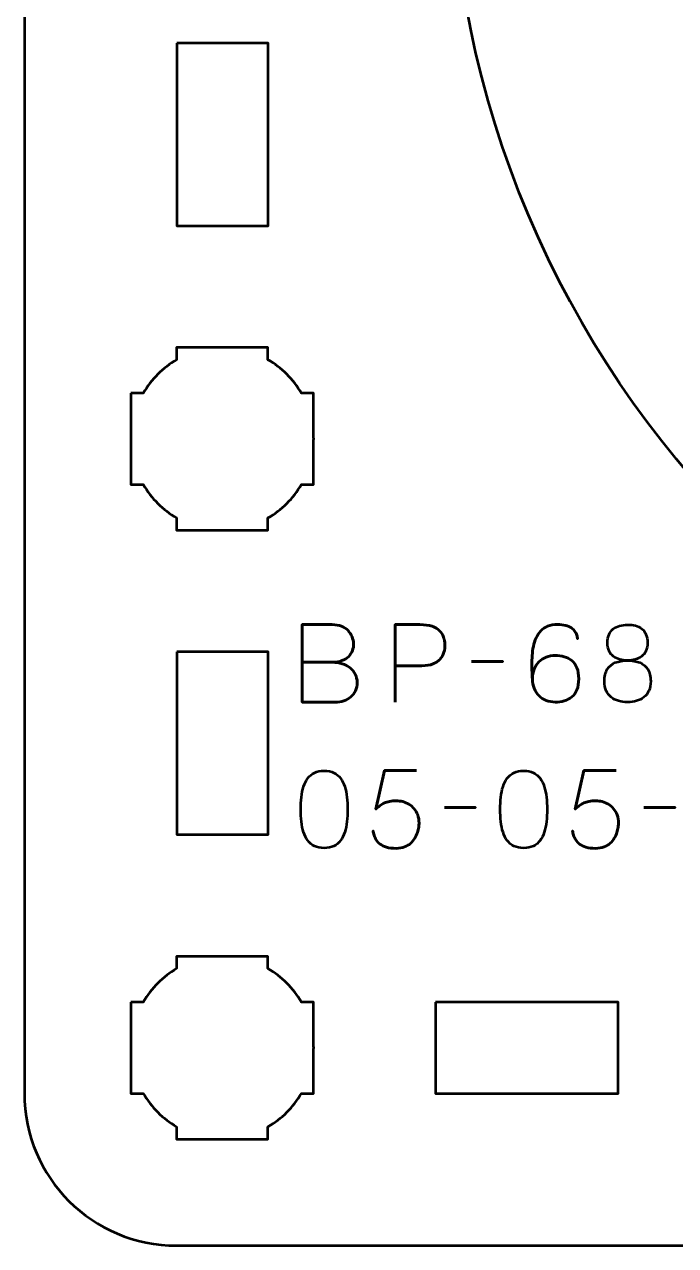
# Model space of a CAD drawing. Header units: centimetres. Extents: x -30.2 to 9.2, y -19.5 to -10.2.
# Drawn here: x -0.15 to 1.989, y -19.5 to -15.489 of the extents above; entities that cross this region are included whole.
import ezdxf

# ---------------------------------------------------------------- set-up
doc = ezdxf.new("R2010")
doc.units = ezdxf.units.CM
doc.header["$MEASUREMENT"] = 0
doc.layers.add('Layer 1', color=7, linetype='Continuous')

msp = doc.modelspace()

# ---------------------------------------------------------------- linework, layer by layer
at = {"layer": 'Layer 1', "lineweight": 53}
msp.add_ellipse((4.49999, -14.85001), major_axis=(0, 3.25), ratio=1, dxfattribs=at)
for points, knots in [([(0.35005, -10.19995), (0.35005, -10.19995), (8.64995, -10.19995), (8.64995, -10.19995), (8.64995, -10.19995), (8.92695, -10.19995), (9.15005, -10.42305), (9.15005, -10.70005), (9.15005, -10.70005), (9.15005, -10.70005), (9.15005, -18.99995), (9.15005, -18.99995), (9.15005, -18.99995), (9.15005, -19.27695), (8.92695, -19.50005), (8.64995, -19.50005), (8.64995, -19.50005), (8.64995, -19.50005), (0.35005, -19.50005), (0.35005, -19.50005), (0.35005, -19.50005), (0.07305, -19.50005), (-0.15005, -19.27695), (-0.15005, -18.99995), (-0.15005, -18.99995), (-0.15005, -18.99995), (-0.15005, -10.70005), (-0.15005, -10.70005), (-0.15005, -10.70005), (-0.15005, -10.42305), (0.07305, -10.19995), (0.35005, -10.19995)], [0, 0, 0, 0, 0.125, 0.125, 0.125, 0.125, 0.25, 0.25, 0.25, 0.25, 0.375, 0.375, 0.375, 0.375, 0.5, 0.5, 0.5, 0.5, 0.625, 0.625, 0.625, 0.625, 0.75, 0.75, 0.75, 0.75, 0.875, 0.875, 0.875, 0.875, 1, 1, 1, 1]), ([(0.35005, -15.55003), (0.35005, -15.55003), (0.65005, -15.55003), (0.65005, -15.55003), (0.65005, -15.55003), (0.65005, -15.55003), (0.65005, -16.15003), (0.65005, -16.15003), (0.65005, -16.15003), (0.65005, -16.15003), (0.35005, -16.15003), (0.35005, -16.15003), (0.35005, -16.15003), (0.35005, -16.15003), (0.35005, -15.55003), (0.35005, -15.55003)], [0, 0, 0, 0, 0.25, 0.25, 0.25, 0.25, 0.5, 0.5, 0.5, 0.5, 0.75, 0.75, 0.75, 0.75, 1, 1, 1, 1]), ([(0.19999, -16.69997), (0.19999, -16.69997), (0.24019, -16.69997), (0.24019, -16.69997), (0.24019, -16.69997), (0.26652, -16.65445), (0.30448, -16.61652), (0.34999, -16.59019), (0.34999, -16.59019), (0.34999, -16.59019), (0.34999, -16.54997), (0.34999, -16.54997), (0.34999, -16.54997), (0.34999, -16.54997), (0.64999, -16.54997), (0.64999, -16.54997), (0.64999, -16.54997), (0.64999, -16.54997), (0.64999, -16.59016), (0.64999, -16.59016), (0.64999, -16.59016), (0.69552, -16.61649), (0.73351, -16.65444), (0.75987, -16.69997), (0.75987, -16.69997), (0.75987, -16.69997), (0.79999, -16.69997), (0.79999, -16.69997), (0.79999, -16.69997), (0.79999, -16.69997), (0.79999, -16.84539), (0.79999, -16.84539), (0.79999, -16.84539), (0.79999, -16.84539), (0.80005, -16.85004), (0.80005, -16.85004), (0.80005, -16.85004), (0.80005, -16.85004), (0.79999, -16.85468), (0.79999, -16.85468), (0.79999, -16.85468), (0.79999, -16.85468), (0.79999, -16.99997), (0.79999, -16.99997), (0.79999, -16.99997), (0.79999, -16.99997), (0.75992, -16.99997), (0.75992, -16.99997), (0.75992, -16.99997), (0.73357, -17.04554), (0.69557, -17.08355), (0.64999, -17.10991), (0.64999, -17.10991), (0.64999, -17.10991), (0.64999, -17.14997), (0.64999, -17.14997), (0.64999, -17.14997), (0.64999, -17.14997), (0.50671, -17.14997), (0.50671, -17.14997), (0.50671, -17.14997), (0.50671, -17.14997), (0.50004, -17.15005), (0.50004, -17.15005), (0.50004, -17.15005), (0.50004, -17.15005), (0.49336, -17.14997), (0.49336, -17.14997), (0.49336, -17.14997), (0.49336, -17.14997), (0.34999, -17.14997), (0.34999, -17.14997), (0.34999, -17.14997), (0.34999, -17.14997), (0.34999, -17.10987), (0.34999, -17.10987), (0.34999, -17.10987), (0.30445, -17.08351), (0.26647, -17.04552), (0.24014, -16.99997), (0.24014, -16.99997), (0.24014, -16.99997), (0.19999, -16.99997), (0.19999, -16.99997), (0.19999, -16.99997), (0.19999, -16.99997), (0.19999, -16.69997), (0.19999, -16.69997)], [0, 0, 0, 0, 0.0454545, 0.0454545, 0.0454545, 0.0454545, 0.0909091, 0.0909091, 0.0909091, 0.0909091, 0.1363636, 0.1363636, 0.1363636, 0.1363636, 0.1818182, 0.1818182, 0.1818182, 0.1818182, 0.2272727, 0.2272727, 0.2272727, 0.2272727, 0.2727273, 0.2727273, 0.2727273, 0.2727273, 0.3181818, 0.3181818, 0.3181818, 0.3181818, 0.3636364, 0.3636364, 0.3636364, 0.3636364, 0.4090909, 0.4090909, 0.4090909, 0.4090909, 0.4545455, 0.4545455, 0.4545455, 0.4545455, 0.5, 0.5, 0.5, 0.5, 0.5454545, 0.5454545, 0.5454545, 0.5454545, 0.5909091, 0.5909091, 0.5909091, 0.5909091, 0.6363636, 0.6363636, 0.6363636, 0.6363636, 0.6818182, 0.6818182, 0.6818182, 0.6818182, 0.7272727, 0.7272727, 0.7272727, 0.7272727, 0.7727273, 0.7727273, 0.7727273, 0.7727273, 0.8181818, 0.8181818, 0.8181818, 0.8181818, 0.8636364, 0.8636364, 0.8636364, 0.8636364, 0.9090909, 0.9090909, 0.9090909, 0.9090909, 0.9545455, 0.9545455, 0.9545455, 0.9545455, 1, 1, 1, 1]), ([(0.35005, -17.55), (0.35005, -17.55), (0.65005, -17.55), (0.65005, -17.55), (0.65005, -17.55), (0.65005, -17.55), (0.65005, -18.15), (0.65005, -18.15), (0.65005, -18.15), (0.65005, -18.15), (0.35005, -18.15), (0.35005, -18.15), (0.35005, -18.15), (0.35005, -18.15), (0.35005, -17.55), (0.35005, -17.55)], [0, 0, 0, 0, 0.25, 0.25, 0.25, 0.25, 0.5, 0.5, 0.5, 0.5, 0.75, 0.75, 0.75, 0.75, 1, 1, 1, 1]), ([(0.19999, -18.69997), (0.19999, -18.69997), (0.24019, -18.69997), (0.24019, -18.69997), (0.24019, -18.69997), (0.26652, -18.65445), (0.30448, -18.61652), (0.34999, -18.59019), (0.34999, -18.59019), (0.34999, -18.59019), (0.34999, -18.54997), (0.34999, -18.54997), (0.34999, -18.54997), (0.34999, -18.54997), (0.64999, -18.54997), (0.64999, -18.54997), (0.64999, -18.54997), (0.64999, -18.54997), (0.64999, -18.59016), (0.64999, -18.59016), (0.64999, -18.59016), (0.69552, -18.61649), (0.73351, -18.65444), (0.75987, -18.69997), (0.75987, -18.69997), (0.75987, -18.69997), (0.79999, -18.69997), (0.79999, -18.69997), (0.79999, -18.69997), (0.79999, -18.69997), (0.79999, -18.84539), (0.79999, -18.84539), (0.79999, -18.84539), (0.79999, -18.84539), (0.80005, -18.85004), (0.80005, -18.85004), (0.80005, -18.85004), (0.80005, -18.85004), (0.79999, -18.85468), (0.79999, -18.85468), (0.79999, -18.85468), (0.79999, -18.85468), (0.79999, -18.99997), (0.79999, -18.99997), (0.79999, -18.99997), (0.79999, -18.99997), (0.75992, -18.99997), (0.75992, -18.99997), (0.75992, -18.99997), (0.73357, -19.04554), (0.69557, -19.08355), (0.64999, -19.10991), (0.64999, -19.10991), (0.64999, -19.10991), (0.64999, -19.14997), (0.64999, -19.14997), (0.64999, -19.14997), (0.64999, -19.14997), (0.50671, -19.14997), (0.50671, -19.14997), (0.50671, -19.14997), (0.50671, -19.14997), (0.50004, -19.15005), (0.50004, -19.15005), (0.50004, -19.15005), (0.50004, -19.15005), (0.49336, -19.14997), (0.49336, -19.14997), (0.49336, -19.14997), (0.49336, -19.14997), (0.34999, -19.14997), (0.34999, -19.14997), (0.34999, -19.14997), (0.34999, -19.14997), (0.34999, -19.10987), (0.34999, -19.10987), (0.34999, -19.10987), (0.30445, -19.08351), (0.26647, -19.04552), (0.24014, -18.99997), (0.24014, -18.99997), (0.24014, -18.99997), (0.19999, -18.99997), (0.19999, -18.99997), (0.19999, -18.99997), (0.19999, -18.99997), (0.19999, -18.69997), (0.19999, -18.69997)], [0, 0, 0, 0, 0.0454545, 0.0454545, 0.0454545, 0.0454545, 0.0909091, 0.0909091, 0.0909091, 0.0909091, 0.1363636, 0.1363636, 0.1363636, 0.1363636, 0.1818182, 0.1818182, 0.1818182, 0.1818182, 0.2272727, 0.2272727, 0.2272727, 0.2272727, 0.2727273, 0.2727273, 0.2727273, 0.2727273, 0.3181818, 0.3181818, 0.3181818, 0.3181818, 0.3636364, 0.3636364, 0.3636364, 0.3636364, 0.4090909, 0.4090909, 0.4090909, 0.4090909, 0.4545455, 0.4545455, 0.4545455, 0.4545455, 0.5, 0.5, 0.5, 0.5, 0.5454545, 0.5454545, 0.5454545, 0.5454545, 0.5909091, 0.5909091, 0.5909091, 0.5909091, 0.6363636, 0.6363636, 0.6363636, 0.6363636, 0.6818182, 0.6818182, 0.6818182, 0.6818182, 0.7272727, 0.7272727, 0.7272727, 0.7272727, 0.7727273, 0.7727273, 0.7727273, 0.7727273, 0.8181818, 0.8181818, 0.8181818, 0.8181818, 0.8636364, 0.8636364, 0.8636364, 0.8636364, 0.9090909, 0.9090909, 0.9090909, 0.9090909, 0.9545455, 0.9545455, 0.9545455, 0.9545455, 1, 1, 1, 1]), ([(1.2, -18.69995), (1.2, -18.69995), (1.8, -18.69995), (1.8, -18.69995), (1.8, -18.69995), (1.8, -18.69995), (1.8, -18.99995), (1.8, -18.99995), (1.8, -18.99995), (1.8, -18.99995), (1.2, -18.99995), (1.2, -18.99995), (1.2, -18.99995), (1.2, -18.99995), (1.2, -18.69995), (1.2, -18.69995)], [0, 0, 0, 0, 0.25, 0.25, 0.25, 0.25, 0.5, 0.5, 0.5, 0.5, 0.75, 0.75, 0.75, 0.75, 1, 1, 1, 1])]:
    msp.add_open_spline(points, degree=3, knots=knots, dxfattribs=at)
at = {"layer": 'Layer 1', "color": 5, "lineweight": 53}
for points, knots in [([(0.76268, -17.58389), (0.76268, -17.58389), (0.8604, -17.58389), (0.8604, -17.58389), (0.8604, -17.58389), (0.8731, -17.58383), (0.88392, -17.58207), (0.89303, -17.5786), (0.89303, -17.5786), (0.90209, -17.57519), (0.90944, -17.57054), (0.91514, -17.56472), (0.91514, -17.56472), (0.92084, -17.5589), (0.92496, -17.55231), (0.92755, -17.54502), (0.92755, -17.54502), (0.93007, -17.53779), (0.93125, -17.53027), (0.93096, -17.5225), (0.93096, -17.5225), (0.9306, -17.51474), (0.92896, -17.50722), (0.92602, -17.49987), (0.92602, -17.49987), (0.92314, -17.49252), (0.91879, -17.48587), (0.91308, -17.47994), (0.91308, -17.47994), (0.90738, -17.474), (0.90026, -17.46929), (0.89162, -17.46582), (0.89162, -17.46582), (0.88298, -17.4623), (0.87281, -17.46047), (0.86111, -17.46042), (0.86111, -17.46042), (0.86111, -17.46042), (0.76268, -17.46042), (0.76268, -17.46042), (0.76268, -17.46042), (0.76268, -17.46042), (0.76268, -17.71477), (0.76268, -17.71477), (0.76268, -17.71477), (0.76268, -17.71477), (0.87098, -17.71477), (0.87098, -17.71477), (0.87098, -17.71477), (0.8811, -17.71477), (0.8905, -17.7133), (0.89921, -17.71042), (0.89921, -17.71042), (0.90791, -17.70748), (0.91549, -17.7033), (0.92208, -17.69772), (0.92208, -17.69772), (0.9286, -17.69219), (0.93372, -17.68549), (0.93737, -17.67755), (0.93737, -17.67755), (0.94101, -17.66961), (0.94289, -17.66062), (0.94295, -17.65056), (0.94295, -17.65056), (0.94272, -17.64045), (0.9406, -17.63134), (0.93654, -17.62316), (0.93654, -17.62316), (0.93249, -17.61499), (0.92684, -17.608), (0.91955, -17.60212), (0.91955, -17.60212), (0.91226, -17.59629), (0.90356, -17.59177), (0.89356, -17.58865), (0.89356, -17.58865), (0.88357, -17.58553), (0.87251, -17.58395), (0.8604, -17.58389), (0.8604, -17.58389), (0.87251, -17.58395), (0.88357, -17.58553), (0.89356, -17.58865), (0.89356, -17.58865), (0.90356, -17.59177), (0.91226, -17.59629), (0.91955, -17.60212), (0.91955, -17.60212), (0.92684, -17.608), (0.93249, -17.61499), (0.93654, -17.62316), (0.93654, -17.62316), (0.9406, -17.63134), (0.94272, -17.64045), (0.94295, -17.65056), (0.94295, -17.65056), (0.94289, -17.66062), (0.94101, -17.66961), (0.93737, -17.67755), (0.93737, -17.67755), (0.93372, -17.68549), (0.9286, -17.69219), (0.92208, -17.69772), (0.92208, -17.69772), (0.91549, -17.7033), (0.90791, -17.70748), (0.89921, -17.71042), (0.89921, -17.71042), (0.8905, -17.7133), (0.8811, -17.71477), (0.87098, -17.71477), (0.87098, -17.71477), (0.87098, -17.71477), (0.76268, -17.71477), (0.76268, -17.71477), (0.76268, -17.71477), (0.76268, -17.71477), (0.76268, -17.46042), (0.76268, -17.46042), (0.76268, -17.46042), (0.76268, -17.46042), (0.86111, -17.46042), (0.86111, -17.46042), (0.86111, -17.46042), (0.87281, -17.46047), (0.88298, -17.4623), (0.89162, -17.46582), (0.89162, -17.46582), (0.90026, -17.46929), (0.90738, -17.474), (0.91308, -17.47994), (0.91308, -17.47994), (0.91879, -17.48587), (0.92314, -17.49252), (0.92602, -17.49987), (0.92602, -17.49987), (0.92896, -17.50722), (0.9306, -17.51474), (0.93096, -17.5225), (0.93096, -17.5225), (0.93125, -17.53027), (0.93007, -17.53779), (0.92755, -17.54502), (0.92755, -17.54502), (0.92496, -17.55231), (0.92084, -17.5589), (0.91514, -17.56472), (0.91514, -17.56472), (0.90944, -17.57054), (0.90209, -17.57519), (0.89303, -17.5786), (0.89303, -17.5786), (0.88392, -17.58207), (0.8731, -17.58383), (0.8604, -17.58389), (0.8604, -17.58389), (0.8604, -17.58389), (0.76268, -17.58389), (0.76268, -17.58389)], [0, 0, 0, 0, 0.025, 0.025, 0.025, 0.025, 0.05, 0.05, 0.05, 0.05, 0.075, 0.075, 0.075, 0.075, 0.1, 0.1, 0.1, 0.1, 0.125, 0.125, 0.125, 0.125, 0.15, 0.15, 0.15, 0.15, 0.175, 0.175, 0.175, 0.175, 0.2, 0.2, 0.2, 0.2, 0.225, 0.225, 0.225, 0.225, 0.25, 0.25, 0.25, 0.25, 0.275, 0.275, 0.275, 0.275, 0.3, 0.3, 0.3, 0.3, 0.325, 0.325, 0.325, 0.325, 0.35, 0.35, 0.35, 0.35, 0.375, 0.375, 0.375, 0.375, 0.4, 0.4, 0.4, 0.4, 0.425, 0.425, 0.425, 0.425, 0.45, 0.45, 0.45, 0.45, 0.475, 0.475, 0.475, 0.475, 0.5, 0.5, 0.5, 0.5, 0.525, 0.525, 0.525, 0.525, 0.55, 0.55, 0.55, 0.55, 0.575, 0.575, 0.575, 0.575, 0.6, 0.6, 0.6, 0.6, 0.625, 0.625, 0.625, 0.625, 0.65, 0.65, 0.65, 0.65, 0.675, 0.675, 0.675, 0.675, 0.7, 0.7, 0.7, 0.7, 0.725, 0.725, 0.725, 0.725, 0.75, 0.75, 0.75, 0.75, 0.775, 0.775, 0.775, 0.775, 0.8, 0.8, 0.8, 0.8, 0.825, 0.825, 0.825, 0.825, 0.85, 0.85, 0.85, 0.85, 0.875, 0.875, 0.875, 0.875, 0.9, 0.9, 0.9, 0.9, 0.925, 0.925, 0.925, 0.925, 0.95, 0.95, 0.95, 0.95, 0.975, 0.975, 0.975, 0.975, 1, 1, 1, 1]), ([(1.06783, -17.71477), (1.06783, -17.71477), (1.06783, -17.46042), (1.06783, -17.46042), (1.06783, -17.46042), (1.06783, -17.46042), (1.14897, -17.46042), (1.14897, -17.46042), (1.14897, -17.46042), (1.1652, -17.46047), (1.17854, -17.4623), (1.18907, -17.46582), (1.18907, -17.46582), (1.19954, -17.46929), (1.20777, -17.47412), (1.21371, -17.48023), (1.21371, -17.48023), (1.21964, -17.48629), (1.22388, -17.49322), (1.22646, -17.50104), (1.22646, -17.50104), (1.22899, -17.50886), (1.23046, -17.51704), (1.23081, -17.52568), (1.23081, -17.52568), (1.23123, -17.53432), (1.23023, -17.54279), (1.22788, -17.55102), (1.22788, -17.55102), (1.22546, -17.55925), (1.22141, -17.56672), (1.21559, -17.57342), (1.21559, -17.57342), (1.20982, -17.58013), (1.202, -17.58548), (1.19219, -17.58942), (1.19219, -17.58942), (1.18237, -17.59341), (1.1702, -17.59541), (1.15567, -17.59553), (1.15567, -17.59553), (1.15567, -17.59553), (1.06783, -17.59553), (1.06783, -17.59553), (1.06783, -17.59553), (1.06783, -17.59553), (1.15567, -17.59553), (1.15567, -17.59553), (1.15567, -17.59553), (1.1699, -17.59541), (1.18195, -17.59341), (1.19172, -17.58942), (1.19172, -17.58942), (1.20153, -17.58548), (1.20935, -17.58013), (1.21523, -17.57342), (1.21523, -17.57342), (1.22105, -17.56672), (1.22523, -17.55925), (1.2277, -17.55102), (1.2277, -17.55102), (1.23017, -17.54279), (1.23123, -17.53432), (1.23081, -17.52568), (1.23081, -17.52568), (1.23046, -17.51704), (1.22899, -17.50886), (1.22635, -17.50104), (1.22635, -17.50104), (1.22376, -17.49322), (1.21941, -17.48629), (1.21347, -17.48023), (1.21347, -17.48023), (1.20747, -17.47412), (1.19924, -17.46929), (1.18878, -17.46582), (1.18878, -17.46582), (1.17825, -17.4623), (1.16502, -17.46047), (1.14897, -17.46042), (1.14897, -17.46042), (1.14897, -17.46042), (1.06783, -17.46042), (1.06783, -17.46042), (1.06783, -17.46042), (1.06783, -17.46042), (1.06783, -17.71477), (1.06783, -17.71477)], [0, 0, 0, 0, 0.0454545, 0.0454545, 0.0454545, 0.0454545, 0.0909091, 0.0909091, 0.0909091, 0.0909091, 0.1363636, 0.1363636, 0.1363636, 0.1363636, 0.1818182, 0.1818182, 0.1818182, 0.1818182, 0.2272727, 0.2272727, 0.2272727, 0.2272727, 0.2727273, 0.2727273, 0.2727273, 0.2727273, 0.3181818, 0.3181818, 0.3181818, 0.3181818, 0.3636364, 0.3636364, 0.3636364, 0.3636364, 0.4090909, 0.4090909, 0.4090909, 0.4090909, 0.4545455, 0.4545455, 0.4545455, 0.4545455, 0.5, 0.5, 0.5, 0.5, 0.5454545, 0.5454545, 0.5454545, 0.5454545, 0.5909091, 0.5909091, 0.5909091, 0.5909091, 0.6363636, 0.6363636, 0.6363636, 0.6363636, 0.6818182, 0.6818182, 0.6818182, 0.6818182, 0.7272727, 0.7272727, 0.7272727, 0.7272727, 0.7727273, 0.7727273, 0.7727273, 0.7727273, 0.8181818, 0.8181818, 0.8181818, 0.8181818, 0.8636364, 0.8636364, 0.8636364, 0.8636364, 0.9090909, 0.9090909, 0.9090909, 0.9090909, 0.9545455, 0.9545455, 0.9545455, 0.9545455, 1, 1, 1, 1]), ([(1.51833, -17.63822), (1.51839, -17.62669), (1.52027, -17.61629), (1.52403, -17.60688), (1.52403, -17.60688), (1.52774, -17.59753), (1.53297, -17.58947), (1.53973, -17.58271), (1.53973, -17.58271), (1.54644, -17.57601), (1.55437, -17.57084), (1.56343, -17.56719), (1.56343, -17.56719), (1.57248, -17.56354), (1.58242, -17.56172), (1.59312, -17.56166), (1.59312, -17.56166), (1.60388, -17.5616), (1.61393, -17.56296), (1.62328, -17.56566), (1.62328, -17.56566), (1.63263, -17.56831), (1.6408, -17.57266), (1.64792, -17.57866), (1.64792, -17.57866), (1.65503, -17.58459), (1.66062, -17.59247), (1.66462, -17.60229), (1.66462, -17.60229), (1.66862, -17.61211), (1.67067, -17.62405), (1.67073, -17.63822), (1.67073, -17.63822), (1.67067, -17.65239), (1.66862, -17.66432), (1.66462, -17.67414), (1.66462, -17.67414), (1.66062, -17.68396), (1.65503, -17.69184), (1.64792, -17.69778), (1.64792, -17.69778), (1.6408, -17.70378), (1.63263, -17.70813), (1.62328, -17.71077), (1.62328, -17.71077), (1.61393, -17.71348), (1.60388, -17.71483), (1.59312, -17.71477), (1.59312, -17.71477), (1.58242, -17.71471), (1.5726, -17.71289), (1.5636, -17.70924), (1.5636, -17.70924), (1.55467, -17.7056), (1.54691, -17.70042), (1.54026, -17.69366), (1.54026, -17.69366), (1.53362, -17.68696), (1.52839, -17.6789), (1.52462, -17.6695), (1.52462, -17.6695), (1.5208, -17.66015), (1.51874, -17.64974), (1.51833, -17.63822), (1.51833, -17.63822), (1.5181, -17.6324), (1.5178, -17.62546), (1.51739, -17.6174), (1.51739, -17.6174), (1.51698, -17.60929), (1.51674, -17.60047), (1.51668, -17.591), (1.51668, -17.591), (1.51663, -17.58148), (1.51692, -17.57166), (1.51768, -17.5616), (1.51768, -17.5616), (1.51839, -17.55149), (1.5198, -17.54156), (1.52186, -17.53174), (1.52186, -17.53174), (1.52392, -17.52198), (1.52686, -17.51274), (1.53074, -17.5041), (1.53074, -17.5041), (1.53462, -17.49546), (1.53962, -17.48781), (1.54579, -17.48117), (1.54579, -17.48117), (1.55202, -17.47453), (1.55961, -17.46929), (1.5686, -17.46547), (1.5686, -17.46547), (1.5776, -17.46171), (1.58824, -17.45977), (1.60053, -17.45971), (1.60053, -17.45971), (1.61123, -17.45977), (1.62028, -17.46083), (1.62781, -17.46289), (1.62781, -17.46289), (1.63534, -17.46494), (1.64151, -17.46771), (1.64645, -17.47112), (1.64645, -17.47112), (1.65133, -17.47459), (1.65521, -17.47835), (1.65803, -17.48252), (1.65803, -17.48252), (1.66085, -17.48664), (1.66297, -17.49081), (1.66426, -17.49499), (1.66426, -17.49499), (1.66562, -17.49916), (1.6665, -17.50304), (1.66685, -17.50663), (1.66685, -17.50663), (1.6665, -17.50304), (1.66562, -17.49916), (1.66426, -17.49499), (1.66426, -17.49499), (1.66297, -17.49081), (1.66085, -17.48664), (1.65803, -17.48252), (1.65803, -17.48252), (1.65521, -17.47835), (1.65133, -17.47459), (1.64645, -17.47112), (1.64645, -17.47112), (1.64151, -17.46771), (1.63534, -17.46494), (1.62781, -17.46289), (1.62781, -17.46289), (1.62028, -17.46083), (1.61123, -17.45977), (1.60053, -17.45971), (1.60053, -17.45971), (1.58824, -17.45977), (1.5776, -17.46171), (1.5686, -17.46547), (1.5686, -17.46547), (1.55961, -17.46929), (1.55202, -17.47453), (1.54579, -17.48117), (1.54579, -17.48117), (1.53962, -17.48781), (1.53462, -17.49546), (1.53074, -17.5041), (1.53074, -17.5041), (1.52686, -17.51274), (1.52392, -17.52198), (1.52186, -17.53174), (1.52186, -17.53174), (1.5198, -17.54156), (1.51839, -17.55149), (1.51768, -17.5616), (1.51768, -17.5616), (1.51692, -17.57166), (1.51663, -17.58148), (1.51668, -17.591), (1.51668, -17.591), (1.51674, -17.60047), (1.51698, -17.60929), (1.51739, -17.6174), (1.51739, -17.6174), (1.5178, -17.62546), (1.5181, -17.6324), (1.51833, -17.63822), (1.51833, -17.63822), (1.51874, -17.64974), (1.5208, -17.66015), (1.52462, -17.6695), (1.52462, -17.6695), (1.52839, -17.6789), (1.53362, -17.68696), (1.54026, -17.69366), (1.54026, -17.69366), (1.54691, -17.70042), (1.55467, -17.7056), (1.5636, -17.70924), (1.5636, -17.70924), (1.5726, -17.71289), (1.58242, -17.71471), (1.59312, -17.71477), (1.59312, -17.71477), (1.60388, -17.71483), (1.61393, -17.71348), (1.62328, -17.71077), (1.62328, -17.71077), (1.63263, -17.70813), (1.6408, -17.70378), (1.64792, -17.69778), (1.64792, -17.69778), (1.65503, -17.69184), (1.66062, -17.68396), (1.66462, -17.67414), (1.66462, -17.67414), (1.66862, -17.66432), (1.67067, -17.65239), (1.67073, -17.63822), (1.67073, -17.63822), (1.67067, -17.62405), (1.66862, -17.61211), (1.66462, -17.60229), (1.66462, -17.60229), (1.66062, -17.59247), (1.65503, -17.58459), (1.64792, -17.57866), (1.64792, -17.57866), (1.6408, -17.57266), (1.63263, -17.56831), (1.62328, -17.56566), (1.62328, -17.56566), (1.61393, -17.56296), (1.60388, -17.5616), (1.59312, -17.56166), (1.59312, -17.56166), (1.58242, -17.56172), (1.57248, -17.56354), (1.56343, -17.56719), (1.56343, -17.56719), (1.55437, -17.57084), (1.54644, -17.57601), (1.53973, -17.58271), (1.53973, -17.58271), (1.53297, -17.58947), (1.52774, -17.59753), (1.52403, -17.60688), (1.52403, -17.60688), (1.52027, -17.61629), (1.51839, -17.62669), (1.51833, -17.63822)], [0, 0, 0, 0, 0.0172414, 0.0172414, 0.0172414, 0.0172414, 0.0344828, 0.0344828, 0.0344828, 0.0344828, 0.0517241, 0.0517241, 0.0517241, 0.0517241, 0.0689655, 0.0689655, 0.0689655, 0.0689655, 0.0862069, 0.0862069, 0.0862069, 0.0862069, 0.1034483, 0.1034483, 0.1034483, 0.1034483, 0.1206897, 0.1206897, 0.1206897, 0.1206897, 0.137931, 0.137931, 0.137931, 0.137931, 0.1551724, 0.1551724, 0.1551724, 0.1551724, 0.1724138, 0.1724138, 0.1724138, 0.1724138, 0.1896552, 0.1896552, 0.1896552, 0.1896552, 0.2068966, 0.2068966, 0.2068966, 0.2068966, 0.2241379, 0.2241379, 0.2241379, 0.2241379, 0.2413793, 0.2413793, 0.2413793, 0.2413793, 0.2586207, 0.2586207, 0.2586207, 0.2586207, 0.2758621, 0.2758621, 0.2758621, 0.2758621, 0.2931034, 0.2931034, 0.2931034, 0.2931034, 0.3103448, 0.3103448, 0.3103448, 0.3103448, 0.3275862, 0.3275862, 0.3275862, 0.3275862, 0.3448276, 0.3448276, 0.3448276, 0.3448276, 0.362069, 0.362069, 0.362069, 0.362069, 0.3793103, 0.3793103, 0.3793103, 0.3793103, 0.3965517, 0.3965517, 0.3965517, 0.3965517, 0.4137931, 0.4137931, 0.4137931, 0.4137931, 0.4310345, 0.4310345, 0.4310345, 0.4310345, 0.4482759, 0.4482759, 0.4482759, 0.4482759, 0.4655172, 0.4655172, 0.4655172, 0.4655172, 0.4827586, 0.4827586, 0.4827586, 0.4827586, 0.5, 0.5, 0.5, 0.5, 0.5172414, 0.5172414, 0.5172414, 0.5172414, 0.5344828, 0.5344828, 0.5344828, 0.5344828, 0.5517241, 0.5517241, 0.5517241, 0.5517241, 0.5689655, 0.5689655, 0.5689655, 0.5689655, 0.5862069, 0.5862069, 0.5862069, 0.5862069, 0.6034483, 0.6034483, 0.6034483, 0.6034483, 0.6206897, 0.6206897, 0.6206897, 0.6206897, 0.637931, 0.637931, 0.637931, 0.637931, 0.6551724, 0.6551724, 0.6551724, 0.6551724, 0.6724138, 0.6724138, 0.6724138, 0.6724138, 0.6896552, 0.6896552, 0.6896552, 0.6896552, 0.7068966, 0.7068966, 0.7068966, 0.7068966, 0.7241379, 0.7241379, 0.7241379, 0.7241379, 0.7413793, 0.7413793, 0.7413793, 0.7413793, 0.7586207, 0.7586207, 0.7586207, 0.7586207, 0.7758621, 0.7758621, 0.7758621, 0.7758621, 0.7931034, 0.7931034, 0.7931034, 0.7931034, 0.8103448, 0.8103448, 0.8103448, 0.8103448, 0.8275862, 0.8275862, 0.8275862, 0.8275862, 0.8448276, 0.8448276, 0.8448276, 0.8448276, 0.862069, 0.862069, 0.862069, 0.862069, 0.8793103, 0.8793103, 0.8793103, 0.8793103, 0.8965517, 0.8965517, 0.8965517, 0.8965517, 0.9137931, 0.9137931, 0.9137931, 0.9137931, 0.9310345, 0.9310345, 0.9310345, 0.9310345, 0.9482759, 0.9482759, 0.9482759, 0.9482759, 0.9655172, 0.9655172, 0.9655172, 0.9655172, 0.9827586, 0.9827586, 0.9827586, 0.9827586, 1, 1, 1, 1]), ([(1.8309, -17.57824), (1.83995, -17.57824), (1.84842, -17.57719), (1.85636, -17.57507), (1.85636, -17.57507), (1.86424, -17.57289), (1.87117, -17.56948), (1.87723, -17.56484), (1.87723, -17.56484), (1.88323, -17.56019), (1.88793, -17.55414), (1.89134, -17.54667), (1.89134, -17.54667), (1.89475, -17.53926), (1.89646, -17.53027), (1.89652, -17.51968), (1.89652, -17.51968), (1.89646, -17.5091), (1.89481, -17.50004), (1.89158, -17.49252), (1.89158, -17.49252), (1.88834, -17.48499), (1.88376, -17.47882), (1.87788, -17.47406), (1.87788, -17.47406), (1.872, -17.46935), (1.86506, -17.46588), (1.85706, -17.46371), (1.85706, -17.46371), (1.84912, -17.46153), (1.84036, -17.46059), (1.8309, -17.46077), (1.8309, -17.46077), (1.82143, -17.46089), (1.81267, -17.46212), (1.80473, -17.4643), (1.80473, -17.4643), (1.79674, -17.46653), (1.7898, -17.46994), (1.78392, -17.47459), (1.78392, -17.47459), (1.77804, -17.47923), (1.77345, -17.48529), (1.77022, -17.49269), (1.77022, -17.49269), (1.76699, -17.50016), (1.76534, -17.5091), (1.76528, -17.51968), (1.76528, -17.51968), (1.76534, -17.53027), (1.76704, -17.53926), (1.77045, -17.54667), (1.77045, -17.54667), (1.77387, -17.55414), (1.77857, -17.56019), (1.78462, -17.56484), (1.78462, -17.56484), (1.79062, -17.56948), (1.79756, -17.57289), (1.80544, -17.57507), (1.80544, -17.57507), (1.81338, -17.57719), (1.82184, -17.57824), (1.8309, -17.57824)], [0, 0, 0, 0, 0.0625, 0.0625, 0.0625, 0.0625, 0.125, 0.125, 0.125, 0.125, 0.1875, 0.1875, 0.1875, 0.1875, 0.25, 0.25, 0.25, 0.25, 0.3125, 0.3125, 0.3125, 0.3125, 0.375, 0.375, 0.375, 0.375, 0.4375, 0.4375, 0.4375, 0.4375, 0.5, 0.5, 0.5, 0.5, 0.5625, 0.5625, 0.5625, 0.5625, 0.625, 0.625, 0.625, 0.625, 0.6875, 0.6875, 0.6875, 0.6875, 0.75, 0.75, 0.75, 0.75, 0.8125, 0.8125, 0.8125, 0.8125, 0.875, 0.875, 0.875, 0.875, 0.9375, 0.9375, 0.9375, 0.9375, 1, 1, 1, 1]), ([(1.8309, -17.57824), (1.83995, -17.57824), (1.84842, -17.57719), (1.85636, -17.57507), (1.85636, -17.57507), (1.86424, -17.57289), (1.87117, -17.56948), (1.87723, -17.56484), (1.87723, -17.56484), (1.88323, -17.56019), (1.88793, -17.55414), (1.89134, -17.54667), (1.89134, -17.54667), (1.89475, -17.53926), (1.89646, -17.53027), (1.89652, -17.51968), (1.89652, -17.51968), (1.89646, -17.5091), (1.89481, -17.50004), (1.89158, -17.49252), (1.89158, -17.49252), (1.88834, -17.48499), (1.88376, -17.47882), (1.87788, -17.47406), (1.87788, -17.47406), (1.872, -17.46935), (1.86506, -17.46588), (1.85706, -17.46371), (1.85706, -17.46371), (1.84912, -17.46153), (1.84036, -17.46059), (1.8309, -17.46077), (1.8309, -17.46077), (1.82143, -17.46089), (1.81267, -17.46212), (1.80473, -17.4643), (1.80473, -17.4643), (1.79674, -17.46653), (1.7898, -17.46994), (1.78392, -17.47459), (1.78392, -17.47459), (1.77804, -17.47923), (1.77345, -17.48529), (1.77022, -17.49269), (1.77022, -17.49269), (1.76699, -17.50016), (1.76534, -17.5091), (1.76528, -17.51968), (1.76528, -17.51968), (1.76534, -17.53027), (1.76704, -17.53926), (1.77045, -17.54667), (1.77045, -17.54667), (1.77387, -17.55414), (1.77857, -17.56019), (1.78462, -17.56484), (1.78462, -17.56484), (1.79062, -17.56948), (1.79756, -17.57289), (1.80544, -17.57507), (1.80544, -17.57507), (1.81338, -17.57719), (1.82184, -17.57824), (1.8309, -17.57824)], [0, 0, 0, 0, 0.0625, 0.0625, 0.0625, 0.0625, 0.125, 0.125, 0.125, 0.125, 0.1875, 0.1875, 0.1875, 0.1875, 0.25, 0.25, 0.25, 0.25, 0.3125, 0.3125, 0.3125, 0.3125, 0.375, 0.375, 0.375, 0.375, 0.4375, 0.4375, 0.4375, 0.4375, 0.5, 0.5, 0.5, 0.5, 0.5625, 0.5625, 0.5625, 0.5625, 0.625, 0.625, 0.625, 0.625, 0.6875, 0.6875, 0.6875, 0.6875, 0.75, 0.75, 0.75, 0.75, 0.8125, 0.8125, 0.8125, 0.8125, 0.875, 0.875, 0.875, 0.875, 0.9375, 0.9375, 0.9375, 0.9375, 1, 1, 1, 1]), ([(1.3183, -17.58177), (1.3183, -17.58177), (1.42096, -17.58177), (1.42096, -17.58177), (1.42096, -17.58177), (1.42096, -17.58177), (1.3183, -17.58177), (1.3183, -17.58177)], [0, 0, 0, 0, 0.5, 0.5, 0.5, 0.5, 1, 1, 1, 1]), ([(1.8309, -17.71477), (1.84148, -17.71477), (1.85136, -17.71354), (1.86053, -17.71095), (1.86053, -17.71095), (1.8697, -17.70836), (1.87776, -17.7043), (1.88476, -17.69878), (1.88476, -17.69878), (1.89169, -17.69331), (1.89716, -17.68625), (1.9011, -17.67755), (1.9011, -17.67755), (1.90504, -17.66891), (1.90704, -17.6585), (1.9071, -17.64633), (1.9071, -17.64633), (1.90698, -17.63016), (1.90381, -17.61705), (1.89751, -17.60705), (1.89751, -17.60705), (1.89122, -17.597), (1.8824, -17.58971), (1.87106, -17.58506), (1.87106, -17.58506), (1.85965, -17.58048), (1.8463, -17.57819), (1.8309, -17.57824), (1.8309, -17.57824), (1.81555, -17.57819), (1.80215, -17.58048), (1.79086, -17.58506), (1.79086, -17.58506), (1.77951, -17.58971), (1.77075, -17.597), (1.76452, -17.60705), (1.76452, -17.60705), (1.75828, -17.61705), (1.75511, -17.63016), (1.75505, -17.64633), (1.75505, -17.64633), (1.75511, -17.6585), (1.75711, -17.66891), (1.76105, -17.67755), (1.76105, -17.67755), (1.76499, -17.68625), (1.7704, -17.69331), (1.77739, -17.69878), (1.77739, -17.69878), (1.78433, -17.7043), (1.79233, -17.70836), (1.8015, -17.71095), (1.8015, -17.71095), (1.81061, -17.71354), (1.82043, -17.71477), (1.8309, -17.71477)], [0, 0, 0, 0, 0.0714286, 0.0714286, 0.0714286, 0.0714286, 0.1428571, 0.1428571, 0.1428571, 0.1428571, 0.2142857, 0.2142857, 0.2142857, 0.2142857, 0.2857143, 0.2857143, 0.2857143, 0.2857143, 0.3571429, 0.3571429, 0.3571429, 0.3571429, 0.4285714, 0.4285714, 0.4285714, 0.4285714, 0.5, 0.5, 0.5, 0.5, 0.5714286, 0.5714286, 0.5714286, 0.5714286, 0.6428571, 0.6428571, 0.6428571, 0.6428571, 0.7142857, 0.7142857, 0.7142857, 0.7142857, 0.7857143, 0.7857143, 0.7857143, 0.7857143, 0.8571429, 0.8571429, 0.8571429, 0.8571429, 0.9285714, 0.9285714, 0.9285714, 0.9285714, 1, 1, 1, 1]), ([(1.8309, -17.71477), (1.84148, -17.71477), (1.85136, -17.71354), (1.86053, -17.71095), (1.86053, -17.71095), (1.8697, -17.70836), (1.87776, -17.7043), (1.88476, -17.69878), (1.88476, -17.69878), (1.89169, -17.69331), (1.89716, -17.68625), (1.9011, -17.67755), (1.9011, -17.67755), (1.90504, -17.66891), (1.90704, -17.6585), (1.9071, -17.64633), (1.9071, -17.64633), (1.90698, -17.63016), (1.90381, -17.61705), (1.89751, -17.60705), (1.89751, -17.60705), (1.89122, -17.597), (1.8824, -17.58971), (1.87106, -17.58506), (1.87106, -17.58506), (1.85965, -17.58048), (1.8463, -17.57819), (1.8309, -17.57824), (1.8309, -17.57824), (1.81555, -17.57819), (1.80215, -17.58048), (1.79086, -17.58506), (1.79086, -17.58506), (1.77951, -17.58971), (1.77075, -17.597), (1.76452, -17.60705), (1.76452, -17.60705), (1.75828, -17.61705), (1.75511, -17.63016), (1.75505, -17.64633), (1.75505, -17.64633), (1.75511, -17.6585), (1.75711, -17.66891), (1.76105, -17.67755), (1.76105, -17.67755), (1.76499, -17.68625), (1.7704, -17.69331), (1.77739, -17.69878), (1.77739, -17.69878), (1.78433, -17.7043), (1.79233, -17.70836), (1.8015, -17.71095), (1.8015, -17.71095), (1.81061, -17.71354), (1.82043, -17.71477), (1.8309, -17.71477)], [0, 0, 0, 0, 0.0714286, 0.0714286, 0.0714286, 0.0714286, 0.1428571, 0.1428571, 0.1428571, 0.1428571, 0.2142857, 0.2142857, 0.2142857, 0.2142857, 0.2857143, 0.2857143, 0.2857143, 0.2857143, 0.3571429, 0.3571429, 0.3571429, 0.3571429, 0.4285714, 0.4285714, 0.4285714, 0.4285714, 0.5, 0.5, 0.5, 0.5, 0.5714286, 0.5714286, 0.5714286, 0.5714286, 0.6428571, 0.6428571, 0.6428571, 0.6428571, 0.7142857, 0.7142857, 0.7142857, 0.7142857, 0.7857143, 0.7857143, 0.7857143, 0.7857143, 0.8571429, 0.8571429, 0.8571429, 0.8571429, 0.9285714, 0.9285714, 0.9285714, 0.9285714, 1, 1, 1, 1]), ([(0.83464, -18.19419), (0.84698, -18.19413), (0.85763, -18.19196), (0.8665, -18.18772), (0.8665, -18.18772), (0.87532, -18.18349), (0.88267, -18.17743), (0.88855, -18.16973), (0.88855, -18.16973), (0.89437, -18.16197), (0.89896, -18.1528), (0.90237, -18.14221), (0.90237, -18.14221), (0.90572, -18.13163), (0.90813, -18.12005), (0.90948, -18.10735), (0.90948, -18.10735), (0.9109, -18.09465), (0.9116, -18.0813), (0.91154, -18.06719), (0.91154, -18.06719), (0.9116, -18.05314), (0.9109, -18.03979), (0.90948, -18.02715), (0.90948, -18.02715), (0.90813, -18.01451), (0.90572, -18.00287), (0.90237, -17.99228), (0.90237, -17.99228), (0.89896, -17.98176), (0.89437, -17.97259), (0.88855, -17.96477), (0.88855, -17.96477), (0.88267, -17.957), (0.87532, -17.95095), (0.8665, -17.94671), (0.8665, -17.94671), (0.85763, -17.94242), (0.84698, -17.94025), (0.83464, -17.94019), (0.83464, -17.94019), (0.82229, -17.94025), (0.81165, -17.94242), (0.80277, -17.94671), (0.80277, -17.94671), (0.79395, -17.95095), (0.7866, -17.957), (0.78072, -17.96477), (0.78072, -17.96477), (0.7749, -17.97259), (0.77031, -17.98176), (0.7669, -17.99228), (0.7669, -17.99228), (0.76355, -18.00287), (0.76114, -18.01451), (0.75979, -18.02715), (0.75979, -18.02715), (0.75838, -18.03979), (0.75767, -18.05314), (0.75773, -18.06719), (0.75773, -18.06719), (0.75767, -18.0813), (0.75838, -18.09465), (0.75979, -18.10735), (0.75979, -18.10735), (0.76114, -18.12005), (0.76355, -18.13163), (0.7669, -18.14221), (0.7669, -18.14221), (0.77031, -18.1528), (0.7749, -18.16197), (0.78072, -18.16973), (0.78072, -18.16973), (0.7866, -18.17743), (0.79395, -18.18349), (0.80277, -18.18772), (0.80277, -18.18772), (0.81165, -18.19196), (0.82229, -18.19413), (0.83464, -18.19419)], [0, 0, 0, 0, 0.05, 0.05, 0.05, 0.05, 0.1, 0.1, 0.1, 0.1, 0.15, 0.15, 0.15, 0.15, 0.2, 0.2, 0.2, 0.2, 0.25, 0.25, 0.25, 0.25, 0.3, 0.3, 0.3, 0.3, 0.35, 0.35, 0.35, 0.35, 0.4, 0.4, 0.4, 0.4, 0.45, 0.45, 0.45, 0.45, 0.5, 0.5, 0.5, 0.5, 0.55, 0.55, 0.55, 0.55, 0.6, 0.6, 0.6, 0.6, 0.65, 0.65, 0.65, 0.65, 0.7, 0.7, 0.7, 0.7, 0.75, 0.75, 0.75, 0.75, 0.8, 0.8, 0.8, 0.8, 0.85, 0.85, 0.85, 0.85, 0.9, 0.9, 0.9, 0.9, 0.95, 0.95, 0.95, 0.95, 1, 1, 1, 1]), ([(0.83464, -18.19419), (0.84698, -18.19413), (0.85763, -18.19196), (0.8665, -18.18772), (0.8665, -18.18772), (0.87532, -18.18349), (0.88267, -18.17743), (0.88855, -18.16973), (0.88855, -18.16973), (0.89437, -18.16197), (0.89896, -18.1528), (0.90237, -18.14221), (0.90237, -18.14221), (0.90572, -18.13163), (0.90813, -18.12005), (0.90948, -18.10735), (0.90948, -18.10735), (0.9109, -18.09465), (0.9116, -18.0813), (0.91154, -18.06719), (0.91154, -18.06719), (0.9116, -18.05314), (0.9109, -18.03979), (0.90948, -18.02715), (0.90948, -18.02715), (0.90813, -18.01451), (0.90572, -18.00287), (0.90237, -17.99228), (0.90237, -17.99228), (0.89896, -17.98176), (0.89437, -17.97259), (0.88855, -17.96477), (0.88855, -17.96477), (0.88267, -17.957), (0.87532, -17.95095), (0.8665, -17.94671), (0.8665, -17.94671), (0.85763, -17.94242), (0.84698, -17.94025), (0.83464, -17.94019), (0.83464, -17.94019), (0.82229, -17.94025), (0.81165, -17.94242), (0.80277, -17.94671), (0.80277, -17.94671), (0.79395, -17.95095), (0.7866, -17.957), (0.78072, -17.96477), (0.78072, -17.96477), (0.7749, -17.97259), (0.77031, -17.98176), (0.7669, -17.99228), (0.7669, -17.99228), (0.76355, -18.00287), (0.76114, -18.01451), (0.75979, -18.02715), (0.75979, -18.02715), (0.75838, -18.03979), (0.75767, -18.05314), (0.75773, -18.06719), (0.75773, -18.06719), (0.75767, -18.0813), (0.75838, -18.09465), (0.75979, -18.10735), (0.75979, -18.10735), (0.76114, -18.12005), (0.76355, -18.13163), (0.7669, -18.14221), (0.7669, -18.14221), (0.77031, -18.1528), (0.7749, -18.16197), (0.78072, -18.16973), (0.78072, -18.16973), (0.7866, -18.17743), (0.79395, -18.18349), (0.80277, -18.18772), (0.80277, -18.18772), (0.81165, -18.19196), (0.82229, -18.19413), (0.83464, -18.19419)], [0, 0, 0, 0, 0.05, 0.05, 0.05, 0.05, 0.1, 0.1, 0.1, 0.1, 0.15, 0.15, 0.15, 0.15, 0.2, 0.2, 0.2, 0.2, 0.25, 0.25, 0.25, 0.25, 0.3, 0.3, 0.3, 0.3, 0.35, 0.35, 0.35, 0.35, 0.4, 0.4, 0.4, 0.4, 0.45, 0.45, 0.45, 0.45, 0.5, 0.5, 0.5, 0.5, 0.55, 0.55, 0.55, 0.55, 0.6, 0.6, 0.6, 0.6, 0.65, 0.65, 0.65, 0.65, 0.7, 0.7, 0.7, 0.7, 0.75, 0.75, 0.75, 0.75, 0.8, 0.8, 0.8, 0.8, 0.85, 0.85, 0.85, 0.85, 0.9, 0.9, 0.9, 0.9, 0.95, 0.95, 0.95, 0.95, 1, 1, 1, 1]), ([(1.13803, -17.93984), (1.13803, -17.93984), (1.03219, -17.93984), (1.03219, -17.93984), (1.03219, -17.93984), (1.03219, -17.93984), (1.00397, -18.06613), (1.00397, -18.06613), (1.00397, -18.06613), (1.00891, -18.0619), (1.01361, -18.05808), (1.01814, -18.05472), (1.01814, -18.05472), (1.02261, -18.05137), (1.02731, -18.04855), (1.03231, -18.0462), (1.03231, -18.0462), (1.03725, -18.04385), (1.04289, -18.04208), (1.04924, -18.04085), (1.04924, -18.04085), (1.05553, -18.03961), (1.06306, -18.03897), (1.0717, -18.03897), (1.0717, -18.03897), (1.07876, -18.03897), (1.08581, -18.03991), (1.09287, -18.04185), (1.09287, -18.04185), (1.09993, -18.04373), (1.10663, -18.04661), (1.11298, -18.05043), (1.11298, -18.05043), (1.11939, -18.05431), (1.12503, -18.05913), (1.12997, -18.06495), (1.12997, -18.06495), (1.13497, -18.07078), (1.13891, -18.0776), (1.14173, -18.08542), (1.14173, -18.08542), (1.14461, -18.09324), (1.14608, -18.10211), (1.14614, -18.11199), (1.14614, -18.11199), (1.1462, -18.11564), (1.14579, -18.12022), (1.14496, -18.12563), (1.14496, -18.12563), (1.1442, -18.13104), (1.14279, -18.13692), (1.14079, -18.14315), (1.14079, -18.14315), (1.13879, -18.14939), (1.13597, -18.15556), (1.13238, -18.16168), (1.13238, -18.16168), (1.1288, -18.16779), (1.12421, -18.17338), (1.11868, -18.17843), (1.11868, -18.17843), (1.11316, -18.18349), (1.10645, -18.18755), (1.09863, -18.1906), (1.09863, -18.1906), (1.09075, -18.1936), (1.08152, -18.19519), (1.071, -18.19525), (1.071, -18.19525), (1.05842, -18.19519), (1.04783, -18.19384), (1.03925, -18.19131), (1.03925, -18.19131), (1.03066, -18.18872), (1.02367, -18.18537), (1.01826, -18.18114), (1.01826, -18.18114), (1.01279, -18.1769), (1.00856, -18.17226), (1.0055, -18.1672), (1.0055, -18.1672), (1.00244, -18.16215), (1.00015, -18.15709), (0.99862, -18.15203), (0.99862, -18.15203), (0.99709, -18.14698), (0.99591, -18.14233), (0.99515, -18.1381), (0.99515, -18.1381), (0.99591, -18.14233), (0.99709, -18.14698), (0.99862, -18.15203), (0.99862, -18.15203), (1.00015, -18.15709), (1.00244, -18.16215), (1.0055, -18.1672), (1.0055, -18.1672), (1.00856, -18.17226), (1.01279, -18.1769), (1.01826, -18.18114), (1.01826, -18.18114), (1.02367, -18.18537), (1.03066, -18.18872), (1.03925, -18.19131), (1.03925, -18.19131), (1.04783, -18.19384), (1.05842, -18.19519), (1.071, -18.19525), (1.071, -18.19525), (1.08152, -18.19519), (1.09075, -18.1936), (1.09863, -18.1906), (1.09863, -18.1906), (1.10645, -18.18755), (1.11316, -18.18349), (1.11868, -18.17843), (1.11868, -18.17843), (1.12421, -18.17338), (1.1288, -18.16779), (1.13238, -18.16168), (1.13238, -18.16168), (1.13597, -18.15556), (1.13879, -18.14939), (1.14079, -18.14315), (1.14079, -18.14315), (1.14279, -18.13692), (1.1442, -18.13104), (1.14496, -18.12563), (1.14496, -18.12563), (1.14579, -18.12022), (1.1462, -18.11564), (1.14614, -18.11199), (1.14614, -18.11199), (1.14608, -18.10211), (1.14461, -18.09324), (1.14173, -18.08542), (1.14173, -18.08542), (1.13891, -18.0776), (1.13497, -18.07078), (1.12997, -18.06495), (1.12997, -18.06495), (1.12503, -18.05913), (1.11939, -18.05431), (1.11298, -18.05043), (1.11298, -18.05043), (1.10663, -18.04661), (1.09993, -18.04373), (1.09287, -18.04185), (1.09287, -18.04185), (1.08581, -18.03991), (1.07876, -18.03897), (1.0717, -18.03897), (1.0717, -18.03897), (1.06306, -18.03897), (1.05553, -18.03961), (1.04924, -18.04085), (1.04924, -18.04085), (1.04289, -18.04208), (1.03725, -18.04385), (1.03231, -18.0462), (1.03231, -18.0462), (1.02731, -18.04855), (1.02261, -18.05137), (1.01814, -18.05472), (1.01814, -18.05472), (1.01361, -18.05808), (1.00891, -18.0619), (1.00397, -18.06613), (1.00397, -18.06613), (1.00397, -18.06613), (1.03219, -17.93984), (1.03219, -17.93984), (1.03219, -17.93984), (1.03219, -17.93984), (1.13803, -17.93984), (1.13803, -17.93984)], [0, 0, 0, 0, 0.0227273, 0.0227273, 0.0227273, 0.0227273, 0.0454545, 0.0454545, 0.0454545, 0.0454545, 0.0681818, 0.0681818, 0.0681818, 0.0681818, 0.0909091, 0.0909091, 0.0909091, 0.0909091, 0.1136364, 0.1136364, 0.1136364, 0.1136364, 0.1363636, 0.1363636, 0.1363636, 0.1363636, 0.1590909, 0.1590909, 0.1590909, 0.1590909, 0.1818182, 0.1818182, 0.1818182, 0.1818182, 0.2045455, 0.2045455, 0.2045455, 0.2045455, 0.2272727, 0.2272727, 0.2272727, 0.2272727, 0.25, 0.25, 0.25, 0.25, 0.2727273, 0.2727273, 0.2727273, 0.2727273, 0.2954545, 0.2954545, 0.2954545, 0.2954545, 0.3181818, 0.3181818, 0.3181818, 0.3181818, 0.3409091, 0.3409091, 0.3409091, 0.3409091, 0.3636364, 0.3636364, 0.3636364, 0.3636364, 0.3863636, 0.3863636, 0.3863636, 0.3863636, 0.4090909, 0.4090909, 0.4090909, 0.4090909, 0.4318182, 0.4318182, 0.4318182, 0.4318182, 0.4545455, 0.4545455, 0.4545455, 0.4545455, 0.4772727, 0.4772727, 0.4772727, 0.4772727, 0.5, 0.5, 0.5, 0.5, 0.5227273, 0.5227273, 0.5227273, 0.5227273, 0.5454545, 0.5454545, 0.5454545, 0.5454545, 0.5681818, 0.5681818, 0.5681818, 0.5681818, 0.5909091, 0.5909091, 0.5909091, 0.5909091, 0.6136364, 0.6136364, 0.6136364, 0.6136364, 0.6363636, 0.6363636, 0.6363636, 0.6363636, 0.6590909, 0.6590909, 0.6590909, 0.6590909, 0.6818182, 0.6818182, 0.6818182, 0.6818182, 0.7045455, 0.7045455, 0.7045455, 0.7045455, 0.7272727, 0.7272727, 0.7272727, 0.7272727, 0.75, 0.75, 0.75, 0.75, 0.7727273, 0.7727273, 0.7727273, 0.7727273, 0.7954545, 0.7954545, 0.7954545, 0.7954545, 0.8181818, 0.8181818, 0.8181818, 0.8181818, 0.8409091, 0.8409091, 0.8409091, 0.8409091, 0.8636364, 0.8636364, 0.8636364, 0.8636364, 0.8863636, 0.8863636, 0.8863636, 0.8863636, 0.9090909, 0.9090909, 0.9090909, 0.9090909, 0.9318182, 0.9318182, 0.9318182, 0.9318182, 0.9545455, 0.9545455, 0.9545455, 0.9545455, 0.9772727, 0.9772727, 0.9772727, 0.9772727, 1, 1, 1, 1]), ([(1.48976, -18.19419), (1.5021, -18.19413), (1.51275, -18.19196), (1.52162, -18.18772), (1.52162, -18.18772), (1.53044, -18.18349), (1.53779, -18.17743), (1.54367, -18.16973), (1.54367, -18.16973), (1.54949, -18.16197), (1.55408, -18.1528), (1.55749, -18.14221), (1.55749, -18.14221), (1.56084, -18.13163), (1.56325, -18.12005), (1.5646, -18.10735), (1.5646, -18.10735), (1.56602, -18.09465), (1.56672, -18.0813), (1.56666, -18.06719), (1.56666, -18.06719), (1.56672, -18.05314), (1.56602, -18.03979), (1.5646, -18.02715), (1.5646, -18.02715), (1.56325, -18.01451), (1.56084, -18.00287), (1.55749, -17.99228), (1.55749, -17.99228), (1.55408, -17.98176), (1.54949, -17.97259), (1.54367, -17.96477), (1.54367, -17.96477), (1.53779, -17.957), (1.53044, -17.95095), (1.52162, -17.94671), (1.52162, -17.94671), (1.51275, -17.94242), (1.5021, -17.94025), (1.48976, -17.94019), (1.48976, -17.94019), (1.47741, -17.94025), (1.46677, -17.94242), (1.45789, -17.94671), (1.45789, -17.94671), (1.44907, -17.95095), (1.44172, -17.957), (1.43584, -17.96477), (1.43584, -17.96477), (1.43002, -17.97259), (1.42543, -17.98176), (1.42202, -17.99228), (1.42202, -17.99228), (1.41867, -18.00287), (1.41626, -18.01451), (1.41491, -18.02715), (1.41491, -18.02715), (1.4135, -18.03979), (1.41279, -18.05314), (1.41285, -18.06719), (1.41285, -18.06719), (1.41279, -18.0813), (1.4135, -18.09465), (1.41491, -18.10735), (1.41491, -18.10735), (1.41626, -18.12005), (1.41867, -18.13163), (1.42202, -18.14221), (1.42202, -18.14221), (1.42543, -18.1528), (1.43002, -18.16197), (1.43584, -18.16973), (1.43584, -18.16973), (1.44172, -18.17743), (1.44907, -18.18349), (1.45789, -18.18772), (1.45789, -18.18772), (1.46677, -18.19196), (1.47741, -18.19413), (1.48976, -18.19419)], [0, 0, 0, 0, 0.05, 0.05, 0.05, 0.05, 0.1, 0.1, 0.1, 0.1, 0.15, 0.15, 0.15, 0.15, 0.2, 0.2, 0.2, 0.2, 0.25, 0.25, 0.25, 0.25, 0.3, 0.3, 0.3, 0.3, 0.35, 0.35, 0.35, 0.35, 0.4, 0.4, 0.4, 0.4, 0.45, 0.45, 0.45, 0.45, 0.5, 0.5, 0.5, 0.5, 0.55, 0.55, 0.55, 0.55, 0.6, 0.6, 0.6, 0.6, 0.65, 0.65, 0.65, 0.65, 0.7, 0.7, 0.7, 0.7, 0.75, 0.75, 0.75, 0.75, 0.8, 0.8, 0.8, 0.8, 0.85, 0.85, 0.85, 0.85, 0.9, 0.9, 0.9, 0.9, 0.95, 0.95, 0.95, 0.95, 1, 1, 1, 1]), ([(1.48976, -18.19419), (1.5021, -18.19413), (1.51275, -18.19196), (1.52162, -18.18772), (1.52162, -18.18772), (1.53044, -18.18349), (1.53779, -18.17743), (1.54367, -18.16973), (1.54367, -18.16973), (1.54949, -18.16197), (1.55408, -18.1528), (1.55749, -18.14221), (1.55749, -18.14221), (1.56084, -18.13163), (1.56325, -18.12005), (1.5646, -18.10735), (1.5646, -18.10735), (1.56602, -18.09465), (1.56672, -18.0813), (1.56666, -18.06719), (1.56666, -18.06719), (1.56672, -18.05314), (1.56602, -18.03979), (1.5646, -18.02715), (1.5646, -18.02715), (1.56325, -18.01451), (1.56084, -18.00287), (1.55749, -17.99228), (1.55749, -17.99228), (1.55408, -17.98176), (1.54949, -17.97259), (1.54367, -17.96477), (1.54367, -17.96477), (1.53779, -17.957), (1.53044, -17.95095), (1.52162, -17.94671), (1.52162, -17.94671), (1.51275, -17.94242), (1.5021, -17.94025), (1.48976, -17.94019), (1.48976, -17.94019), (1.47741, -17.94025), (1.46677, -17.94242), (1.45789, -17.94671), (1.45789, -17.94671), (1.44907, -17.95095), (1.44172, -17.957), (1.43584, -17.96477), (1.43584, -17.96477), (1.43002, -17.97259), (1.42543, -17.98176), (1.42202, -17.99228), (1.42202, -17.99228), (1.41867, -18.00287), (1.41626, -18.01451), (1.41491, -18.02715), (1.41491, -18.02715), (1.4135, -18.03979), (1.41279, -18.05314), (1.41285, -18.06719), (1.41285, -18.06719), (1.41279, -18.0813), (1.4135, -18.09465), (1.41491, -18.10735), (1.41491, -18.10735), (1.41626, -18.12005), (1.41867, -18.13163), (1.42202, -18.14221), (1.42202, -18.14221), (1.42543, -18.1528), (1.43002, -18.16197), (1.43584, -18.16973), (1.43584, -18.16973), (1.44172, -18.17743), (1.44907, -18.18349), (1.45789, -18.18772), (1.45789, -18.18772), (1.46677, -18.19196), (1.47741, -18.19413), (1.48976, -18.19419)], [0, 0, 0, 0, 0.05, 0.05, 0.05, 0.05, 0.1, 0.1, 0.1, 0.1, 0.15, 0.15, 0.15, 0.15, 0.2, 0.2, 0.2, 0.2, 0.25, 0.25, 0.25, 0.25, 0.3, 0.3, 0.3, 0.3, 0.35, 0.35, 0.35, 0.35, 0.4, 0.4, 0.4, 0.4, 0.45, 0.45, 0.45, 0.45, 0.5, 0.5, 0.5, 0.5, 0.55, 0.55, 0.55, 0.55, 0.6, 0.6, 0.6, 0.6, 0.65, 0.65, 0.65, 0.65, 0.7, 0.7, 0.7, 0.7, 0.75, 0.75, 0.75, 0.75, 0.8, 0.8, 0.8, 0.8, 0.85, 0.85, 0.85, 0.85, 0.9, 0.9, 0.9, 0.9, 0.95, 0.95, 0.95, 0.95, 1, 1, 1, 1]), ([(1.79315, -17.93984), (1.79315, -17.93984), (1.68731, -17.93984), (1.68731, -17.93984), (1.68731, -17.93984), (1.68731, -17.93984), (1.65909, -18.06613), (1.65909, -18.06613), (1.65909, -18.06613), (1.66403, -18.0619), (1.66873, -18.05808), (1.67326, -18.05472), (1.67326, -18.05472), (1.67773, -18.05137), (1.68243, -18.04855), (1.68743, -18.0462), (1.68743, -18.0462), (1.69237, -18.04385), (1.69801, -18.04208), (1.70436, -18.04085), (1.70436, -18.04085), (1.71065, -18.03961), (1.71818, -18.03897), (1.72682, -18.03897), (1.72682, -18.03897), (1.73388, -18.03897), (1.74093, -18.03991), (1.74799, -18.04185), (1.74799, -18.04185), (1.75505, -18.04373), (1.76175, -18.04661), (1.7681, -18.05043), (1.7681, -18.05043), (1.77451, -18.05431), (1.78015, -18.05913), (1.78509, -18.06495), (1.78509, -18.06495), (1.79009, -18.07078), (1.79403, -18.0776), (1.79685, -18.08542), (1.79685, -18.08542), (1.79973, -18.09324), (1.8012, -18.10211), (1.80126, -18.11199), (1.80126, -18.11199), (1.80132, -18.11564), (1.80091, -18.12022), (1.80008, -18.12563), (1.80008, -18.12563), (1.79932, -18.13104), (1.79791, -18.13692), (1.79591, -18.14315), (1.79591, -18.14315), (1.79391, -18.14939), (1.79109, -18.15556), (1.7875, -18.16168), (1.7875, -18.16168), (1.78392, -18.16779), (1.77933, -18.17338), (1.7738, -18.17843), (1.7738, -18.17843), (1.76828, -18.18349), (1.76157, -18.18755), (1.75375, -18.1906), (1.75375, -18.1906), (1.74587, -18.1936), (1.73664, -18.19519), (1.72612, -18.19525), (1.72612, -18.19525), (1.71354, -18.19519), (1.70295, -18.19384), (1.69437, -18.19131), (1.69437, -18.19131), (1.68578, -18.18872), (1.67879, -18.18537), (1.67338, -18.18114), (1.67338, -18.18114), (1.66791, -18.1769), (1.66368, -18.17226), (1.66062, -18.1672), (1.66062, -18.1672), (1.65756, -18.16215), (1.65527, -18.15709), (1.65374, -18.15203), (1.65374, -18.15203), (1.65221, -18.14698), (1.65103, -18.14233), (1.65027, -18.1381), (1.65027, -18.1381), (1.65103, -18.14233), (1.65221, -18.14698), (1.65374, -18.15203), (1.65374, -18.15203), (1.65527, -18.15709), (1.65756, -18.16215), (1.66062, -18.1672), (1.66062, -18.1672), (1.66368, -18.17226), (1.66791, -18.1769), (1.67338, -18.18114), (1.67338, -18.18114), (1.67879, -18.18537), (1.68578, -18.18872), (1.69437, -18.19131), (1.69437, -18.19131), (1.70295, -18.19384), (1.71354, -18.19519), (1.72612, -18.19525), (1.72612, -18.19525), (1.73664, -18.19519), (1.74587, -18.1936), (1.75375, -18.1906), (1.75375, -18.1906), (1.76157, -18.18755), (1.76828, -18.18349), (1.7738, -18.17843), (1.7738, -18.17843), (1.77933, -18.17338), (1.78392, -18.16779), (1.7875, -18.16168), (1.7875, -18.16168), (1.79109, -18.15556), (1.79391, -18.14939), (1.79591, -18.14315), (1.79591, -18.14315), (1.79791, -18.13692), (1.79932, -18.13104), (1.80008, -18.12563), (1.80008, -18.12563), (1.80091, -18.12022), (1.80132, -18.11564), (1.80126, -18.11199), (1.80126, -18.11199), (1.8012, -18.10211), (1.79973, -18.09324), (1.79685, -18.08542), (1.79685, -18.08542), (1.79403, -18.0776), (1.79009, -18.07078), (1.78509, -18.06495), (1.78509, -18.06495), (1.78015, -18.05913), (1.77451, -18.05431), (1.7681, -18.05043), (1.7681, -18.05043), (1.76175, -18.04661), (1.75505, -18.04373), (1.74799, -18.04185), (1.74799, -18.04185), (1.74093, -18.03991), (1.73388, -18.03897), (1.72682, -18.03897), (1.72682, -18.03897), (1.71818, -18.03897), (1.71065, -18.03961), (1.70436, -18.04085), (1.70436, -18.04085), (1.69801, -18.04208), (1.69237, -18.04385), (1.68743, -18.0462), (1.68743, -18.0462), (1.68243, -18.04855), (1.67773, -18.05137), (1.67326, -18.05472), (1.67326, -18.05472), (1.66873, -18.05808), (1.66403, -18.0619), (1.65909, -18.06613), (1.65909, -18.06613), (1.65909, -18.06613), (1.68731, -17.93984), (1.68731, -17.93984), (1.68731, -17.93984), (1.68731, -17.93984), (1.79315, -17.93984), (1.79315, -17.93984)], [0, 0, 0, 0, 0.0227273, 0.0227273, 0.0227273, 0.0227273, 0.0454545, 0.0454545, 0.0454545, 0.0454545, 0.0681818, 0.0681818, 0.0681818, 0.0681818, 0.0909091, 0.0909091, 0.0909091, 0.0909091, 0.1136364, 0.1136364, 0.1136364, 0.1136364, 0.1363636, 0.1363636, 0.1363636, 0.1363636, 0.1590909, 0.1590909, 0.1590909, 0.1590909, 0.1818182, 0.1818182, 0.1818182, 0.1818182, 0.2045455, 0.2045455, 0.2045455, 0.2045455, 0.2272727, 0.2272727, 0.2272727, 0.2272727, 0.25, 0.25, 0.25, 0.25, 0.2727273, 0.2727273, 0.2727273, 0.2727273, 0.2954545, 0.2954545, 0.2954545, 0.2954545, 0.3181818, 0.3181818, 0.3181818, 0.3181818, 0.3409091, 0.3409091, 0.3409091, 0.3409091, 0.3636364, 0.3636364, 0.3636364, 0.3636364, 0.3863636, 0.3863636, 0.3863636, 0.3863636, 0.4090909, 0.4090909, 0.4090909, 0.4090909, 0.4318182, 0.4318182, 0.4318182, 0.4318182, 0.4545455, 0.4545455, 0.4545455, 0.4545455, 0.4772727, 0.4772727, 0.4772727, 0.4772727, 0.5, 0.5, 0.5, 0.5, 0.5227273, 0.5227273, 0.5227273, 0.5227273, 0.5454545, 0.5454545, 0.5454545, 0.5454545, 0.5681818, 0.5681818, 0.5681818, 0.5681818, 0.5909091, 0.5909091, 0.5909091, 0.5909091, 0.6136364, 0.6136364, 0.6136364, 0.6136364, 0.6363636, 0.6363636, 0.6363636, 0.6363636, 0.6590909, 0.6590909, 0.6590909, 0.6590909, 0.6818182, 0.6818182, 0.6818182, 0.6818182, 0.7045455, 0.7045455, 0.7045455, 0.7045455, 0.7272727, 0.7272727, 0.7272727, 0.7272727, 0.75, 0.75, 0.75, 0.75, 0.7727273, 0.7727273, 0.7727273, 0.7727273, 0.7954545, 0.7954545, 0.7954545, 0.7954545, 0.8181818, 0.8181818, 0.8181818, 0.8181818, 0.8409091, 0.8409091, 0.8409091, 0.8409091, 0.8636364, 0.8636364, 0.8636364, 0.8636364, 0.8863636, 0.8863636, 0.8863636, 0.8863636, 0.9090909, 0.9090909, 0.9090909, 0.9090909, 0.9318182, 0.9318182, 0.9318182, 0.9318182, 0.9545455, 0.9545455, 0.9545455, 0.9545455, 0.9772727, 0.9772727, 0.9772727, 0.9772727, 1, 1, 1, 1]), ([(1.2294, -18.06119), (1.2294, -18.06119), (1.33206, -18.06119), (1.33206, -18.06119), (1.33206, -18.06119), (1.33206, -18.06119), (1.2294, -18.06119), (1.2294, -18.06119)], [0, 0, 0, 0, 0.5, 0.5, 0.5, 0.5, 1, 1, 1, 1]), ([(1.88452, -18.06119), (1.88452, -18.06119), (1.98718, -18.06119), (1.98718, -18.06119), (1.98718, -18.06119), (1.98718, -18.06119), (1.88452, -18.06119), (1.88452, -18.06119)], [0, 0, 0, 0, 0.5, 0.5, 0.5, 0.5, 1, 1, 1, 1])]:
    msp.add_open_spline(points, degree=3, knots=knots, dxfattribs=at)

doc.saveas('drawing.dxf')
